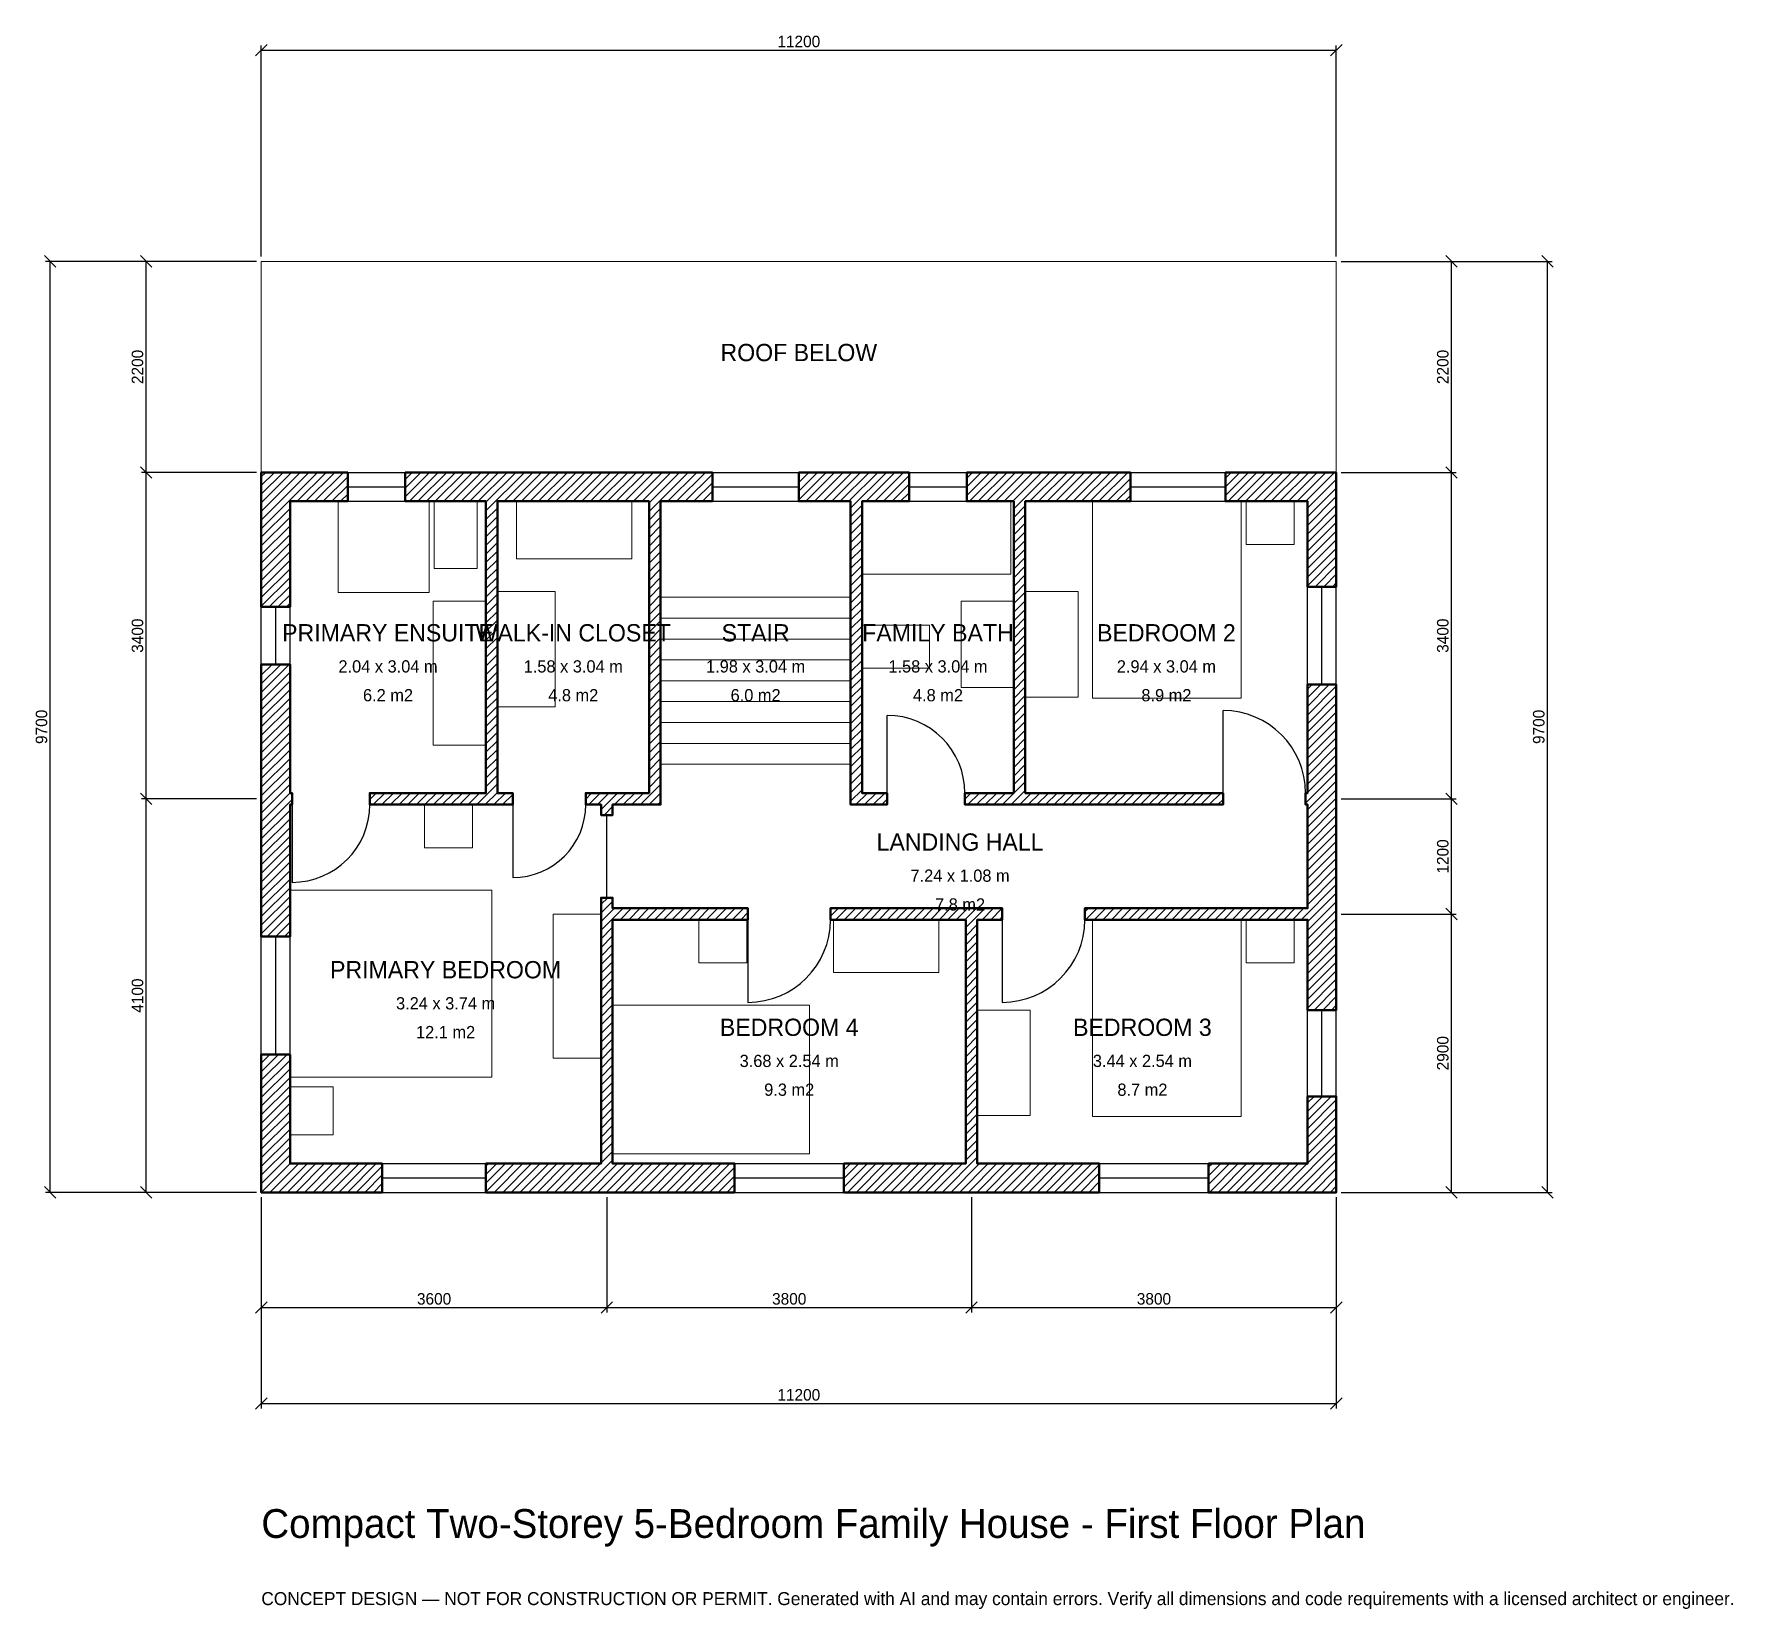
# Model space of a CAD drawing. Header units: millimetres. Extents: x -2369 to 15333, y -4341 to 12069.
import ezdxf
from ezdxf.enums import TextEntityAlignment as Align

# ---------------------------------------------------------------- set-up
doc = ezdxf.new("R2010")
doc.units = ezdxf.units.MM
doc.linetypes.add('DASHED', pattern=[1.524, 1.27, -0.254])
for name, color, linetype, lineweight in [('A-ANNO-DIMS', 1, 'Continuous', 13), ('A-ANNO-TEXT', 7, 'Continuous', 18), ('A-AREA-IDEN', 7, 'Continuous', 18), ('A-DOOR', 2, 'Continuous', 25), ('A-FLOR-FIXT', 9, 'Continuous', 13), ('A-FLOR-STRS', 3, 'Continuous', 18), ('A-FURN', 9, 'Continuous', 13), ('A-GLAZ', 4, 'Continuous', 25), ('A-SITE-PAVE', 8, 'Continuous', 13), ('A-WALL', 7, 'Continuous', 50), ('A-WALL-PATT', 8, 'Continuous', 13)]:
    doc.layers.add(name, color=color, linetype=linetype, lineweight=lineweight)
doc.dimstyles.new('PLAN', dxfattribs={"dimtxt": 120, "dimasz": 80, "dimexe": 50, "dimexo": 50, "dimgap": 30, "dimtad": 1, "dimdec": 0, "dimtsz": 60, "dimcen": 2.5, "dimclrd": 1, "dimclre": 1, "dimazin": 3, "dimtfac": 1, "dimtmove": 0, "dimatfit": 3})

msp = doc.modelspace()

# ---------------------------------------------------------------- hatches: boundary and pattern name
at = {"layer": 'A-WALL-PATT'}
h = msp.add_hatch(dxfattribs=at)
h.set_pattern_fill('ANSI31', color=8, scale=20)
h.paths.add_polyline_path([(3450, 0), (2340, 0), (2340, 300), (3450, 300), (3540, 300), (3540, 2840), (3540, 2960), (3540, 3070), (3660, 3070), (3660, 2960), (5070, 2960), (5070, 2840), (3660, 2840), (3660, 300), (3750, 300), (4930, 300), (4930, 0), (3750, 0), (3660, 0), (3660, -0.001), (3540, -0.001), (3540, 0), (3450, 0)])
h.paths.add_polyline_path([(300, 0), (300, -0.001), (0, -0.001), (0, 0), (-0.001, 0), (-0.001, 300), (0, 300), (0, 1435), (300, 1435), (300, 300), (1260, 300), (1260, 0), (300, 0)])
h.paths.add_polyline_path([(0, 3950), (0, 4040), (-0.001, 4040), (-0.001, 4160), (0, 4160), (0, 4250), (0, 5500), (300, 5500), (300, 4250), (300, 4160), (320, 4160), (320, 4040), (300, 4040), (300, 3950), (300, 2665), (0, 2665), (0, 3950)])
h.paths.add_polyline_path([(0, 7200), (-0.001, 7200), (-0.001, 7500), (0, 7500), (0, 7500.001), (300, 7500.001), (300, 7500), (900, 7500), (900, 7200), (300, 7200), (300, 6100), (0, 6100), (0, 7200)])
h.paths.add_polyline_path([(2250, 7500), (2340, 7500), (2340, 7500.001), (2460, 7500.001), (2460, 7500), (2550, 7500), (3950, 7500), (4040, 7500), (4040, 7500.001), (4160, 7500.001), (4160, 7500), (4250, 7500), (4700, 7500), (4700, 7200), (4250, 7200), (4160, 7200), (4160, 4160), (4160, 4040), (4040, 4040), (3660, 4040), (3660, 3930), (3540, 3930), (3540, 4040), (3380, 4040), (3380, 4160), (3540, 4160), (3660, 4160), (4040, 4160), (4040, 7200), (3950, 7200), (2550, 7200), (2460, 7200), (2460, 4160), (2620, 4160), (2620, 4040), (2460, 4040), (2340, 4040), (1130, 4040), (1130, 4160), (2340, 4160), (2340, 7200), (2250, 7200), (1500, 7200), (1500, 7500), (2250, 7500)])
h.paths.add_polyline_path([(6050, 7500), (6140, 7500), (6140, 7500.001), (6260, 7500.001), (6260, 7500), (6350, 7500), (6750, 7500), (6750, 7200), (6350, 7200), (6260, 7200), (6260, 4160), (6520, 4160), (6520, 4040), (6260, 4040), (6140, 4040), (6140, 4040), (6140, 7200), (6050, 7200), (5600, 7200), (5600, 7500), (6050, 7500)])
h.paths.add_polyline_path([(7750, 7500), (7840, 7500), (7840, 7500.001), (7960, 7500.001), (7960, 7500), (8050, 7500), (9055, 7500), (9055, 7200), (8050, 7200), (7960, 7200), (7960, 4160), (10020, 4160), (10020, 4040), (7960, 4040), (7840, 4040), (7330, 4040), (7330, 4160), (7840, 4160), (7840, 7200), (7750, 7200), (7350, 7200), (7350, 7500), (7750, 7500)])
h.paths.add_polyline_path([(10900, 7500), (10900, 7500.001), (11200, 7500.001), (11200, 7500), (11200.001, 7500), (11200.001, 7200), (11200, 7200), (11200, 6310), (10900, 6310), (10900, 7200), (10045, 7200), (10045, 7500), (10900, 7500)])
h.paths.add_polyline_path([(11200, 4250), (11200, 4160), (11200.001, 4160), (11200.001, 4040), (11200, 4040), (11200, 3950), (11200, 3050), (11200, 2960), (11200.001, 2960), (11200.001, 2840), (11200, 2840), (11200, 2750), (11200, 1900), (10900, 1900), (10900, 2750), (10900, 2840), (8580, 2840), (8580, 2960), (10900, 2960), (10900, 3050), (10900, 3950), (10900, 4040), (10880, 4040), (10880, 4160), (10900, 4160), (10900, 4250), (10900, 5290), (11200, 5290), (11200, 4250)])
h.paths.add_polyline_path([(11200, 300), (11200.001, 300), (11200.001, 0), (11200, 0), (11200, -0.001), (10900, -0.001), (10900, 0), (9870, 0), (9870, 300), (10900, 300), (10900, 1000), (11200, 1000), (11200, 300)])
h.paths.add_polyline_path([(7550, 0), (7460, 0), (7460, -0.001), (7340, -0.001), (7340, 0), (7250, 0), (6070, 0), (6070, 300), (7250, 300), (7340, 300), (7340, 2840), (5930, 2840), (5930, 2960), (7340, 2960), (7460, 2960), (7720, 2960), (7720, 2840), (7460, 2840), (7460, 300), (7550, 300), (8730, 300), (8730, 0), (7550, 0)])

# ---------------------------------------------------------------- linework, layer by layer
at = {"layer": 'A-DOOR'}
for p, q in [((6520, 4160), (6520, 4970)), ((10020, 4160), (10020, 5020)), ((320, 4040), (320, 3230)), ((2620, 4040), (2620, 3280)), ((3600, 3070), (3600, 3930)), ((5070, 2840), (5070, 1980)), ((7720, 2840), (7720, 1980))]:
    msp.add_line(p, q, dxfattribs=at)
for centre, radius, start, end in [((6520, 4160), 810, 0, 90), ((10020, 4160), 860, 0, 90), ((320, 4040), 810, 270, 360), ((2620, 4040), 760, 270, 360), ((5070, 2840), 860, 270, 360), ((7720, 2840), 860, 270, 360)]:
    msp.add_arc(centre, radius, start, end, dxfattribs=at)
at = {"layer": 'A-FLOR-FIXT'}
for points in [[(800, 6250), (1750, 6250), (1750, 7200), (800, 7200)], [(1800, 6500), (2250, 6500), (2250, 7200), (1800, 7200)], [(6260, 6440), (7810, 6440), (7810, 7200), (6260, 7200)], [(1790, 4660), (2340, 4660), (2340, 6160), (1790, 6160)], [(7290, 5260), (7840, 5260), (7840, 6160), (7290, 6160)], [(6260, 5460), (6960, 5460), (6960, 5910), (6260, 5910)]]:
    msp.add_lwpolyline(points, close=True, dxfattribs=at)
at = {"layer": 'A-FLOR-STRS'}
for p, q in [((4160, 6200), (6140, 6200)), ((4160, 5982.5), (6140, 5982.5)), ((4160, 5765), (6140, 5765)), ((4160, 5547.5), (6140, 5547.5)), ((4160, 5330), (6140, 5330)), ((4160, 5112.5), (6140, 5112.5)), ((4160, 4895), (6140, 4895)), ((4160, 4677.5), (6140, 4677.5)), ((4160, 4460), (6140, 4460))]:
    msp.add_line(p, q, dxfattribs=at)
at = {"layer": 'A-FURN'}
for points in [[(2660, 6600), (3860, 6600), (3860, 7200), (2660, 7200)], [(8660, 5150), (10210, 5150), (10210, 7200), (8660, 7200)], [(10260, 6750), (10760, 6750), (10760, 7200), (10260, 7200)], [(2460, 5060), (3060, 5060), (3060, 6260), (2460, 6260)], [(7960, 5160), (8510, 5160), (8510, 6260), (7960, 6260)], [(1700, 3590), (2200, 3590), (2200, 4040), (1700, 4040)], [(300, 1200), (2400, 1200), (2400, 3150), (300, 3150)], [(3040, 1400), (3540, 1400), (3540, 2900), (3040, 2900)], [(4560, 2390), (5060, 2390), (5060, 2840), (4560, 2840)], [(5960, 2290), (7060, 2290), (7060, 2840), (5960, 2840)], [(8660, 790), (10210, 790), (10210, 2840), (8660, 2840)], [(10260, 2390), (10760, 2390), (10760, 2840), (10260, 2840)], [(3660, 400), (5710, 400), (5710, 1950), (3660, 1950)], [(7460, 800), (8010, 800), (8010, 1900), (7460, 1900)], [(300, 600), (750, 600), (750, 1100), (300, 1100)]]:
    msp.add_lwpolyline(points, close=True, dxfattribs=at)
at = {"layer": 'A-GLAZ'}
for p, q in [((900, 7500), (1500, 7500)), ((4700, 7500), (5600, 7500)), ((6750, 7500), (7350, 7500)), ((9055, 7500), (10045, 7500)), ((900, 7350), (1500, 7350)), ((4700, 7350), (5600, 7350)), ((6750, 7350), (7350, 7350)), ((9055, 7350), (10045, 7350)), ((900, 7200), (1500, 7200)), ((4700, 7200), (5600, 7200)), ((6750, 7200), (7350, 7200)), ((9055, 7200), (10045, 7200)), ((10900, 5290), (10900, 6310)), ((11050, 5290), (11050, 6310)), ((11200, 5290), (11200, 6310)), ((0, 5500), (0, 6100)), ((150, 5500), (150, 6100)), ((300, 5500), (300, 6100)), ((0, 1435), (0, 2665)), ((150, 1435), (150, 2665)), ((300, 1435), (300, 2665)), ((10900, 1000), (10900, 1900)), ((11050, 1000), (11050, 1900)), ((11200, 1000), (11200, 1900)), ((1260, 300), (2340, 300)), ((4930, 300), (6070, 300)), ((8730, 300), (9870, 300)), ((1260, 150), (2340, 150)), ((1260, 0), (2340, 0)), ((4930, 150), (6070, 150)), ((4930, 0), (6070, 0)), ((8730, 150), (9870, 150)), ((8730, 0), (9870, 0))]:
    msp.add_line(p, q, dxfattribs=at)
at = {"layer": 'A-SITE-PAVE', "linetype": 'DASHED'}
msp.add_lwpolyline([(0, 7500), (11200, 7500), (11200, 9700), (0, 9700)], close=True, dxfattribs=at)
at = {"layer": 'A-WALL'}
for points in [[(0, 7200), (-0.001, 7200), (-0.001, 7500), (0, 7500), (0, 7500.001), (300, 7500.001), (300, 7500), (900, 7500), (900, 7200), (300, 7200), (300, 6100), (0, 6100), (0, 7200)], [(2250, 7500), (2340, 7500), (2340, 7500.001), (2460, 7500.001), (2460, 7500), (2550, 7500), (3950, 7500), (4040, 7500), (4040, 7500.001), (4160, 7500.001), (4160, 7500), (4250, 7500), (4700, 7500), (4700, 7200), (4250, 7200), (4160, 7200), (4160, 4160), (4160, 4040), (4040, 4040), (3660, 4040), (3660, 3930), (3540, 3930), (3540, 4040), (3380, 4040), (3380, 4160), (3540, 4160), (3660, 4160), (4040, 4160), (4040, 7200), (3950, 7200), (2550, 7200), (2460, 7200), (2460, 4160), (2620, 4160), (2620, 4040), (2460, 4040), (2340, 4040), (1130, 4040), (1130, 4160), (2340, 4160), (2340, 7200), (2250, 7200), (1500, 7200), (1500, 7500), (2250, 7500)], [(6050, 7500), (6140, 7500), (6140, 7500.001), (6260, 7500.001), (6260, 7500), (6350, 7500), (6750, 7500), (6750, 7200), (6350, 7200), (6260, 7200), (6260, 4160), (6520, 4160), (6520, 4040), (6260, 4040), (6140, 4040), (6140, 4040), (6140, 7200), (6050, 7200), (5600, 7200), (5600, 7500), (6050, 7500)], [(7750, 7500), (7840, 7500), (7840, 7500.001), (7960, 7500.001), (7960, 7500), (8050, 7500), (9055, 7500), (9055, 7200), (8050, 7200), (7960, 7200), (7960, 4160), (10020, 4160), (10020, 4040), (7960, 4040), (7840, 4040), (7330, 4040), (7330, 4160), (7840, 4160), (7840, 7200), (7750, 7200), (7350, 7200), (7350, 7500), (7750, 7500)], [(10900, 7500), (10900, 7500.001), (11200, 7500.001), (11200, 7500), (11200.001, 7500), (11200.001, 7200), (11200, 7200), (11200, 6310), (10900, 6310), (10900, 7200), (10045, 7200), (10045, 7500), (10900, 7500)], [(0, 3950), (0, 4040), (-0.001, 4040), (-0.001, 4160), (0, 4160), (0, 4250), (0, 5500), (300, 5500), (300, 4250), (300, 4160), (320, 4160), (320, 4040), (300, 4040), (300, 3950), (300, 2665), (0, 2665), (0, 3950)], [(11200, 4250), (11200, 4160), (11200.001, 4160), (11200.001, 4040), (11200, 4040), (11200, 3950), (11200, 3050), (11200, 2960), (11200.001, 2960), (11200.001, 2840), (11200, 2840), (11200, 2750), (11200, 1900), (10900, 1900), (10900, 2750), (10900, 2840), (8580, 2840), (8580, 2960), (10900, 2960), (10900, 3050), (10900, 3950), (10900, 4040), (10880, 4040), (10880, 4160), (10900, 4160), (10900, 4250), (10900, 5290), (11200, 5290), (11200, 4250)], [(3450, 0), (2340, 0), (2340, 300), (3450, 300), (3540, 300), (3540, 2840), (3540, 2960), (3540, 3070), (3660, 3070), (3660, 2960), (5070, 2960), (5070, 2840), (3660, 2840), (3660, 300), (3750, 300), (4930, 300), (4930, 0), (3750, 0), (3660, 0), (3660, -0.001), (3540, -0.001), (3540, 0), (3450, 0)], [(7550, 0), (7460, 0), (7460, -0.001), (7340, -0.001), (7340, 0), (7250, 0), (6070, 0), (6070, 300), (7250, 300), (7340, 300), (7340, 2840), (5930, 2840), (5930, 2960), (7340, 2960), (7460, 2960), (7720, 2960), (7720, 2840), (7460, 2840), (7460, 300), (7550, 300), (8730, 300), (8730, 0), (7550, 0)], [(300, 0), (300, -0.001), (0, -0.001), (0, 0), (-0.001, 0), (-0.001, 300), (0, 300), (0, 1435), (300, 1435), (300, 300), (1260, 300), (1260, 0), (300, 0)], [(11200, 300), (11200.001, 300), (11200.001, 0), (11200, 0), (11200, -0.001), (10900, -0.001), (10900, 0), (9870, 0), (9870, 300), (10900, 300), (10900, 1000), (11200, 1000), (11200, 300)]]:
    msp.add_lwpolyline(points, close=True, dxfattribs=at)

# ---------------------------------------------------------------- texts
at = {"layer": 'A-ANNO-TEXT'}
for s, height, p in [('Compact Two-Storey 5-Bedroom Family House - First Floor Plan', 300, (0, -3600)), ('CONCEPT DESIGN — NOT FOR CONSTRUCTION OR PERMIT. Generated with AI and may contain errors. Verify all dimensions and code requirements with a licensed architect or engineer.', 135, (0, -4300))]:
    msp.add_text(s, height=height, dxfattribs=at).set_placement(p)
at = {"layer": 'A-AREA-IDEN'}
for s, height, p in [('ROOF BELOW', 180, (5600, 8750)), ('PRIMARY ENSUITE', 180, (1320, 5830)), ('WALK-IN CLOSET', 180, (3250, 5830)), ('STAIR', 180, (5150, 5830)), ('FAMILY BATH', 180, (7050, 5830)), ('BEDROOM 2', 180, (9430, 5830)), ('2.04 x 3.04 m', 127.5, (1320, 5480)), ('1.58 x 3.04 m', 127.5, (3250, 5480)), ('1.98 x 3.04 m', 127.5, (5150, 5480)), ('1.58 x 3.04 m', 127.5, (7050, 5480)), ('2.94 x 3.04 m', 127.5, (9430, 5480)), ('6.2 m2', 127.5, (1320, 5180)), ('4.8 m2', 127.5, (3250, 5180)), ('6.0 m2', 127.5, (5150, 5180)), ('4.8 m2', 127.5, (7050, 5180)), ('8.9 m2', 127.5, (9430, 5180)), ('LANDING HALL', 180, (7280, 3650)), ('7.24 x 1.08 m', 127.5, (7280, 3300)), ('7.8 m2', 127.5, (7280, 3000)), ('PRIMARY BEDROOM', 180, (1920, 2320)), ('3.24 x 3.74 m', 127.5, (1920, 1970)), ('BEDROOM 4', 180, (5500, 1720)), ('BEDROOM 3', 180, (9180, 1720)), ('12.1 m2', 127.5, (1920, 1670)), ('3.68 x 2.54 m', 127.5, (5500, 1370)), ('3.44 x 2.54 m', 127.5, (9180, 1370)), ('9.3 m2', 127.5, (5500, 1070)), ('8.7 m2', 127.5, (9180, 1070))]:
    msp.add_text(s, height=height, dxfattribs=at).set_placement(p, align=Align.MIDDLE_CENTER)

# ---------------------------------------------------------------- dimensions: what is measured, and where the dimension line sits
at = {"layer": 'A-ANNO-DIMS'}
for base, p1, p2, text in [((0, 11900), (0, 9700), (11200, 9700), '11200'), ((0, -1200), (0, 0), (3600, 0), '3600'), ((0, -2200), (0, 0), (11200, 0), '11200'), ((3600, -1200), (3600, 0), (7400, 0), '3800'), ((7400, -1200), (7400, 0), (11200, 0), '3800')]:
    msp.add_linear_dim(base=base, p1=p1, p2=p2, text=text, dimstyle='PLAN', dxfattribs=at).render()
for base, p1, p2, text in [((-2200, 0), (0, 0), (0, 9700), '9700'), ((-1200, 7500), (0, 7500), (0, 9700), '2200'), ((12400, 7500), (11200, 7500), (11200, 9700), '2200'), ((13400, 0), (11200, 0), (11200, 9700), '9700'), ((-1200, 4100), (0, 4100), (0, 7500), '3400'), ((12400, 4100), (11200, 4100), (11200, 7500), '3400'), ((-1200, 0), (0, 0), (0, 4100), '4100'), ((12400, 2900), (11200, 2900), (11200, 4100), '1200'), ((12400, 0), (11200, 0), (11200, 2900), '2900')]:
    msp.add_linear_dim(base=base, p1=p1, p2=p2, angle=90, text=text, dimstyle='PLAN', dxfattribs=at).render()

doc.saveas('drawing.dxf')
